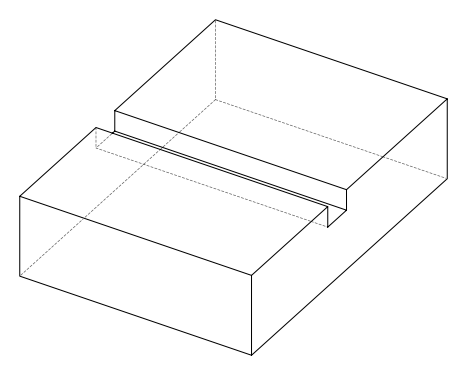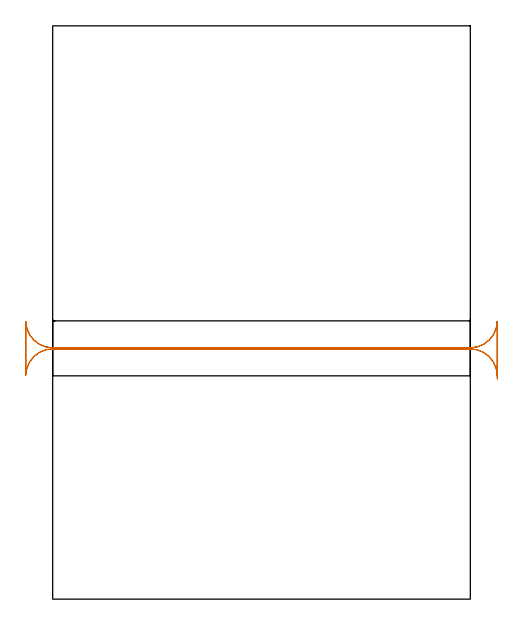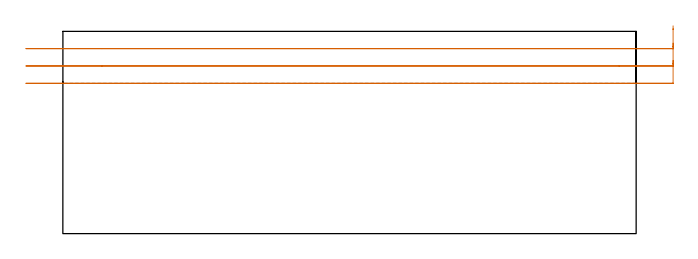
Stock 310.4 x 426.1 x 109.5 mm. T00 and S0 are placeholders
(PLAN: 1 operations, 0 tool changes, 5.5 min)
(1 MILL_RECTANGULAR_SLOT | SLOT_RECTANGULAR | UGT0201_019 | Follow Part, ap 10, ae 75% | 5.53 min | 355953 mm3)
(TOOL UGT0201_019 | End mill 40 mm | D40 FL63 Z6)
(OP 1 MILL_RECTANGULAR_SLOT)
G17 G21 G94 G90
T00 M6
G54
G17 G0 G90 X330.4 Y173.22 S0 M3
G43 Z119.5 H0
Z112.5
G94 G1 Y166.632 Z110.735 F250.
X330.39 Z110.732
X330.4 Z110.729
Y206.168 Z100.136
X330.39 Z100.133
G2 X311.183 Y186.815 R20. F500.
X310.4 Y186.8 R20. F444.
G1 X21.183
X0. F500.
G2 X-19.99 Y206.168 R20.
G1 Y166.632
G2 X0. Y186. R20.
G1 X310.4
G2 X330.39 Y166.632 R20.
G1 X330.485 Y163.634 F250.
G0 X330.4 Y173.22 Z103.133
G1 Y166.632 Z101.368
X330.39 Z101.365
X330.4 Z101.363
Y206.168 Z90.769
X330.39 Z90.767
G2 X310.4 Y186.8 R20. F500.
G1 X301.183
X21.183 F448.
X0. F500.
G2 X-19.99 Y206.168 R20.
G1 Y166.632
G2 X0. Y186. R20.
G1 X310.4
G2 X330.39 Y166.632 R20.
G1 X330.485 Y163.634 F250.
G0 X330.4 Y173.22 Z93.767
G1 Y166.632 Z92.001
X330.39 Z91.999
X330.4 Z91.996
Y206.168 Z81.403
X330.39 Z81.4
G2 X311.183 Y186.815 R20. F500.
X310.4 Y186.8 R20. F444.
G1 X21.183
X0. F500.
G2 X-19.99 Y206.168 R20.
G1 Y166.632
G2 X0. Y186. R20.
G1 X310.4
G2 X330.39 Y166.632 R20.
G1 X330.485 Y163.634 F250.
G0 Z119.5
M5
M2
